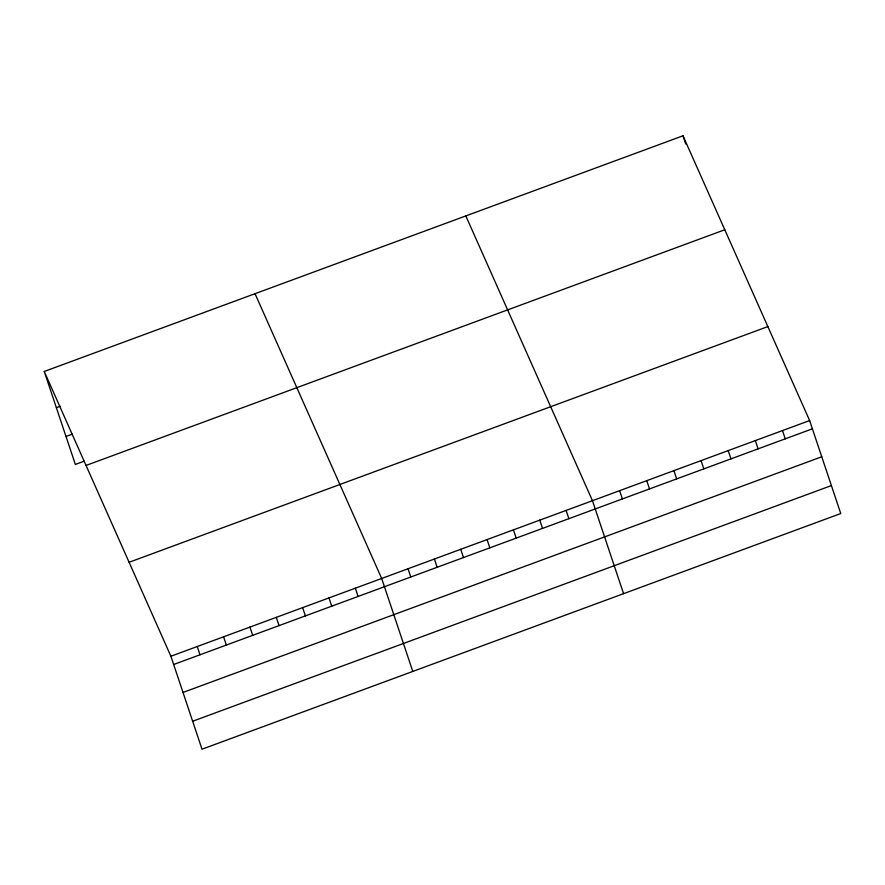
<?xml version="1.0" encoding="UTF-8"?>
<svg xmlns="http://www.w3.org/2000/svg" width="885" height="885" viewBox="0 0 885 885"><rect width="100%" height="100%" fill="white"/><g stroke="black" fill="none" stroke-linecap="round" stroke-linejoin="round"><path stroke-width="1.33" d="M44.25 371.468L682.999 135.792L809.642 420.563L840.75 513.532L202.001 749.208L170.893 656.25L44.25 371.468L75.358 464.437L84.141 461.196M56.363 407.686L60.125 406.292M65.999 436.482L72.271 434.17M86.044 465.444L724.793 229.768M129.099 562.274L767.848 326.587M170.893 656.25L809.642 420.563M173.659 664.502L812.408 428.816M183.007 692.457L821.756 456.771M192.642 721.253L831.402 485.577M465.831 215.929L592.474 500.7L623.571 593.658M255.035 293.698L381.678 578.469L412.786 671.427M782.495 430.586L785.26 438.838M682.999 135.792L685.764 144.045M755.347 440.597L758.113 448.85M728.2 450.609L730.966 458.873M701.053 460.631L703.818 468.884M673.905 470.643L676.671 478.896M646.758 480.666L649.524 488.918M619.622 490.677L622.376 498.93M566.123 510.413L568.878 518.676M539.773 520.137L542.538 528.389M513.422 529.861L516.187 538.113M487.071 539.584L489.836 547.837M460.731 549.308L463.486 557.561M434.38 559.021L437.146 567.285M408.029 568.745L410.795 576.998M355.339 588.193L358.093 596.446M328.988 597.917L331.742 606.17M302.637 607.641L305.402 615.894M276.286 617.354L279.052 625.606M249.935 627.078L252.701 635.33M223.595 636.802L226.35 645.054M197.244 646.526L199.999 654.778"/></g></svg>
